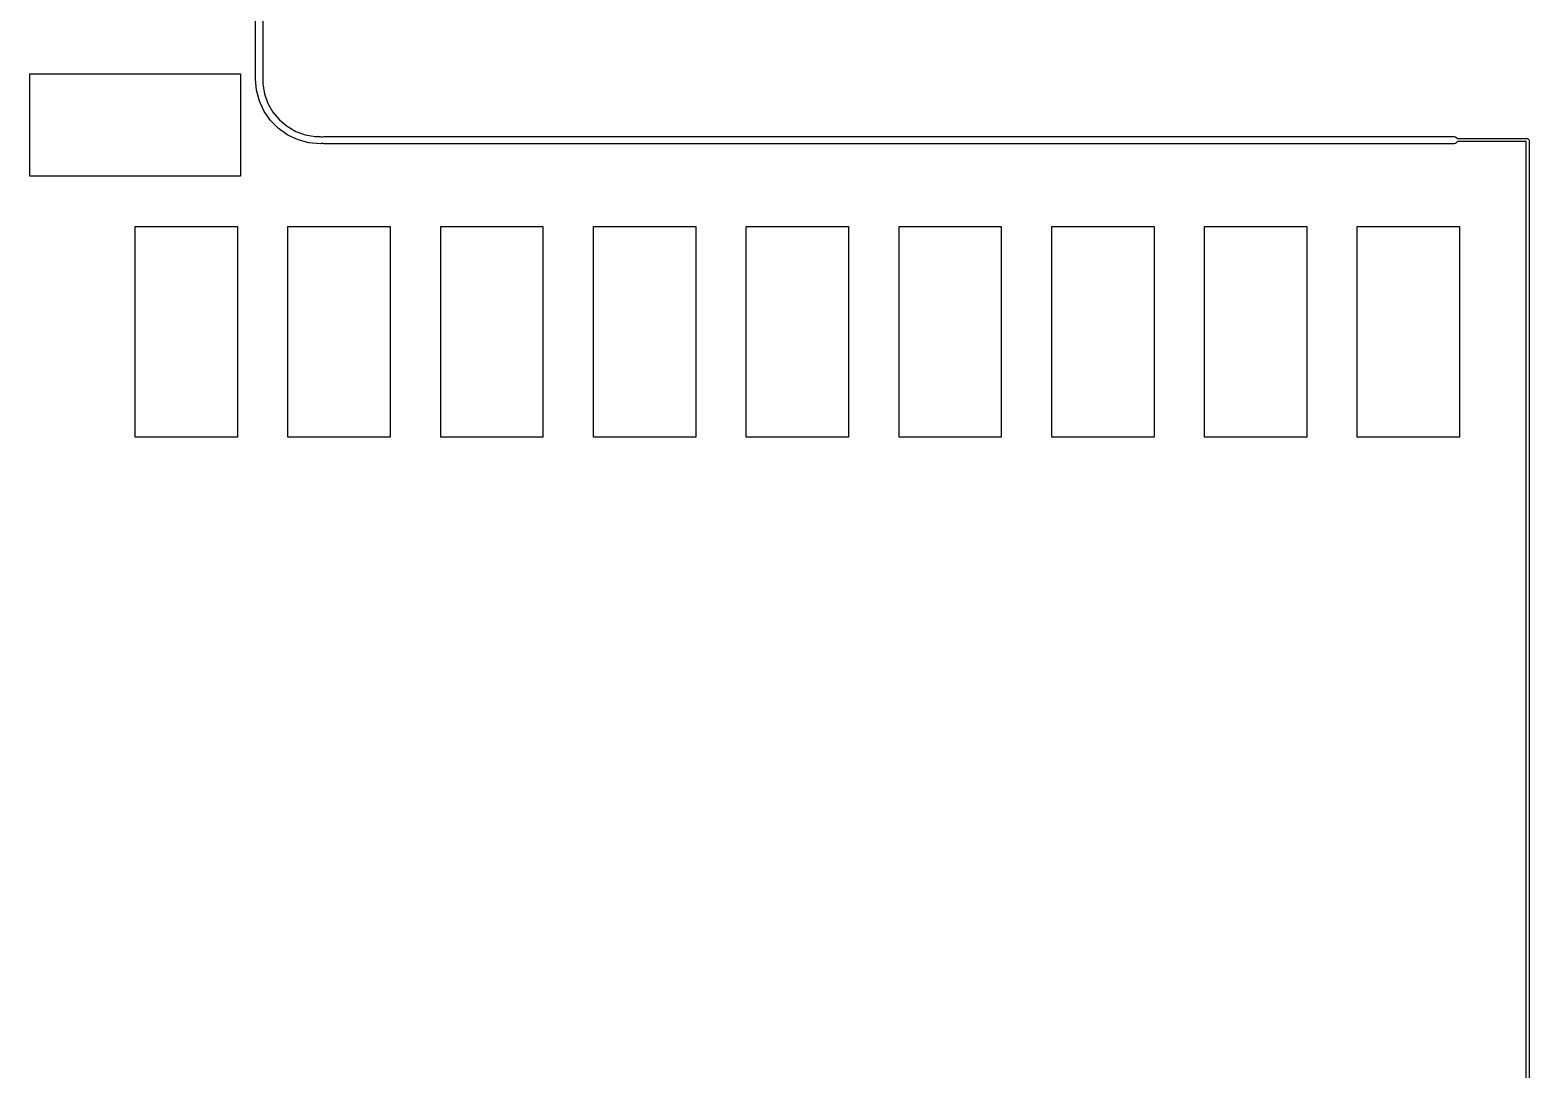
# Model space of a CAD drawing. Header units: millimetres. Extents: x 68 to 175, y -162 to -92.
# Drawn here: x 149.7 to 174.62, y -144.5 to -127.22 of the extents above; entities that cross this region are included whole.
import ezdxf

# ---------------------------------------------------------------- set-up
doc = ezdxf.new("R2010")
doc.units = ezdxf.units.MM
doc.layers.add('Edge.Cuts', color=254, linetype='CONTINUOUS', true_color=0xd0d2cd)

msp = doc.modelspace()

# ---------------------------------------------------------------- linework, layer by layer
at = {"layer": 'Edge.Cuts', "linetype": 'CONTINUOUS'}
for p, q in [((153.45, -128.038), (153.45, -119.402)), ((153.57, -119.402), (153.57, -128.038)), ((149.7, -129.65), (149.7, -127.95)), ((149.7, -127.95), (153.2, -127.95)), ((153.2, -127.95), (153.2, -129.65)), ((153.466347, -128.224845), (153.45, -128.038)), ((153.57, -128.038), (153.57, -128.121639)), ((153.514891, -128.406013), (153.466347, -128.224845)), ((153.57, -128.121639), (153.599048, -128.286376)), ((153.599048, -128.286376), (153.65626, -128.443566)), ((153.594157, -128.576), (153.514891, -128.406013)), ((153.701737, -128.729639), (153.594157, -128.576)), ((153.65626, -128.443566), (153.7399, -128.588433)), ((153.7399, -128.588433), (153.847424, -128.716576)), ((153.834361, -128.862263), (153.701737, -128.729639)), ((153.847424, -128.716576), (153.975567, -128.8241)), ((153.975567, -128.8241), (154.120434, -128.90774)), ((153.988, -128.969843), (153.834361, -128.862263)), ((154.157987, -129.049109), (153.988, -128.969843)), ((154.120434, -128.90774), (154.277624, -128.964952)), ((154.339155, -129.097653), (154.157987, -129.049109)), ((154.277624, -128.964952), (154.442361, -128.994)), ((154.526, -129.114), (154.339155, -129.097653)), ((154.442361, -128.994), (154.526, -128.994)), ((154.526, -128.994), (154.557402, -129.004203)), ((154.557402, -129.103796), (154.526, -129.114)), ((154.557402, -129.004203), (154.563039, -128.998567)), ((154.563039, -129.109433), (154.557402, -129.103796)), ((154.563039, -128.998567), (154.586, -128.994)), ((154.586, -129.114), (154.563039, -129.109433)), ((154.586, -128.994), (173.382, -128.994)), ((173.382, -128.994), (173.404961, -128.998567)), ((173.404961, -129.109433), (173.382, -129.114)), ((173.404961, -128.998567), (173.435394, -129.029)), ((173.435394, -129.079), (173.404961, -129.109433)), ((173.435394, -129.029), (174.6, -129.029)), ((174.575, -129.079), (173.435394, -129.079)), ((174.575, -149.029919), (174.575, -129.079)), ((174.6, -129.029), (174.609567, -129.030903)), ((174.609567, -129.030903), (174.623097, -129.044433)), ((174.623097, -129.044433), (174.625, -129.054)), ((174.625, -129.054), (174.625, -149.04)), ((173.382, -129.114), (154.586, -129.114)), ((153.2, -129.65), (149.7, -129.65)), ((151.45, -133.99), (151.45, -130.49)), ((151.45, -130.49), (153.15, -130.49)), ((153.15, -130.49), (153.15, -133.99)), ((153.99, -133.99), (153.99, -130.49)), ((153.99, -130.49), (155.69, -130.49)), ((155.69, -130.49), (155.69, -133.99)), ((156.53, -133.99), (156.53, -130.49)), ((156.53, -130.49), (158.23, -130.49)), ((158.23, -130.49), (158.23, -133.99)), ((159.07, -133.99), (159.07, -130.49)), ((159.07, -130.49), (160.77, -130.49)), ((160.77, -130.49), (160.77, -133.99)), ((161.61, -133.99), (161.61, -130.49)), ((161.61, -130.49), (163.31, -130.49)), ((163.31, -130.49), (163.31, -133.99)), ((164.15, -133.99), (164.15, -130.49)), ((164.15, -130.49), (165.85, -130.49)), ((165.85, -130.49), (165.85, -133.99)), ((166.69, -133.99), (166.69, -130.49)), ((166.69, -130.49), (168.39, -130.49)), ((168.39, -130.49), (168.39, -133.99)), ((169.23, -133.99), (169.23, -130.49)), ((169.23, -130.49), (170.93, -130.49)), ((170.93, -130.49), (170.93, -133.99)), ((171.77, -133.99), (171.77, -130.49)), ((171.77, -130.49), (173.47, -130.49)), ((173.47, -130.49), (173.47, -133.99)), ((153.15, -133.99), (151.45, -133.99)), ((155.69, -133.99), (153.99, -133.99)), ((158.23, -133.99), (156.53, -133.99)), ((160.77, -133.99), (159.07, -133.99)), ((163.31, -133.99), (161.61, -133.99)), ((165.85, -133.99), (164.15, -133.99)), ((168.39, -133.99), (166.69, -133.99)), ((170.93, -133.99), (169.23, -133.99)), ((173.47, -133.99), (171.77, -133.99))]:
    msp.add_line(p, q, dxfattribs=at)

doc.saveas('drawing.dxf')
